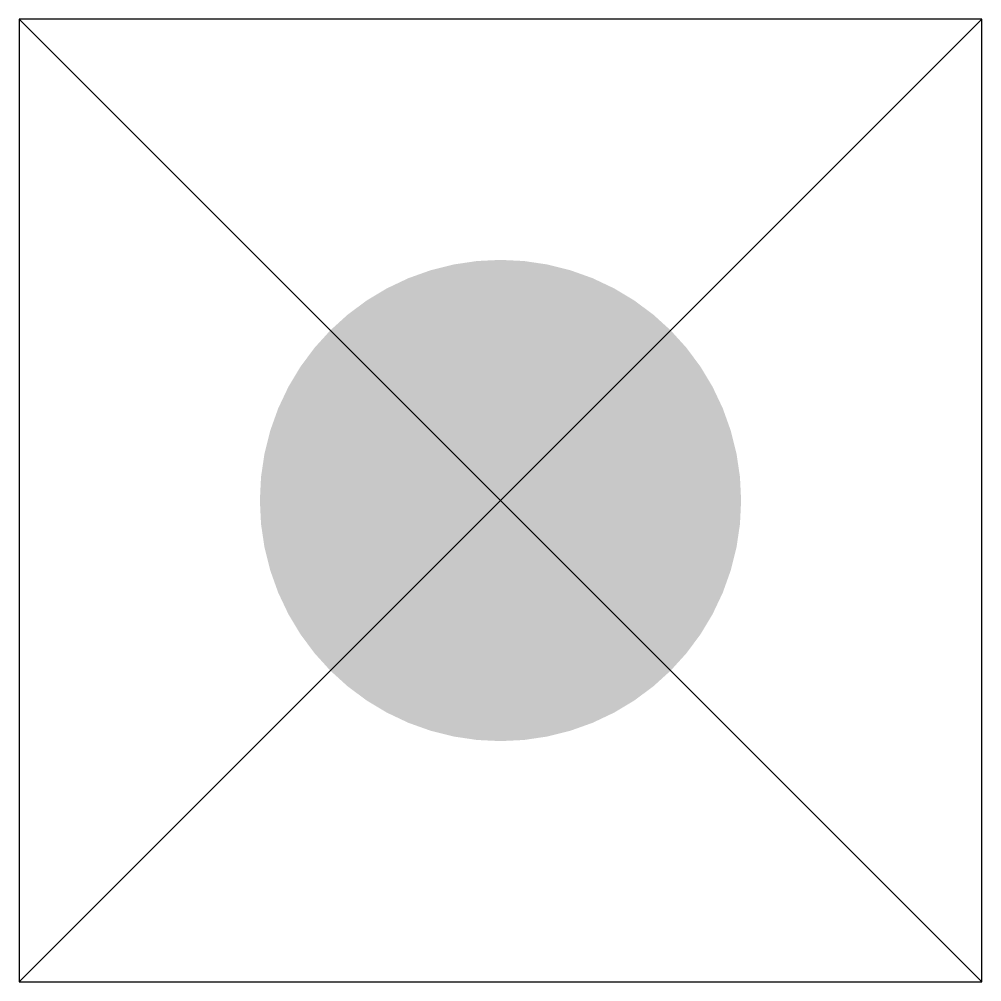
# Model space of a CAD drawing. Header units: millimetres. Extents: x -2 to 2, y -2 to 2.
import ezdxf

# ---------------------------------------------------------------- set-up
doc = ezdxf.new("R2010")
doc.units = ezdxf.units.MM

msp = doc.modelspace()

# ---------------------------------------------------------------- linework, layer by layer
at = {"transparency": 33554687}
for p, q in [((2, 2), (-2, 2)), ((-2, -2), (2, 2)), ((-2, 2), (2, -2)), ((-2, 2), (-2, -2)), ((2, -2), (2, 2)), ((-2, -2), (2, -2))]:
    msp.add_line(p, q, dxfattribs=at)
at = {"transparency": 33554687, "const_width": 1}
msp.add_lwpolyline([(-0.5, 0, 1), (0.5, 0, 1)], format="xyb", close=True, dxfattribs=at)

doc.saveas('drawing.dxf')
